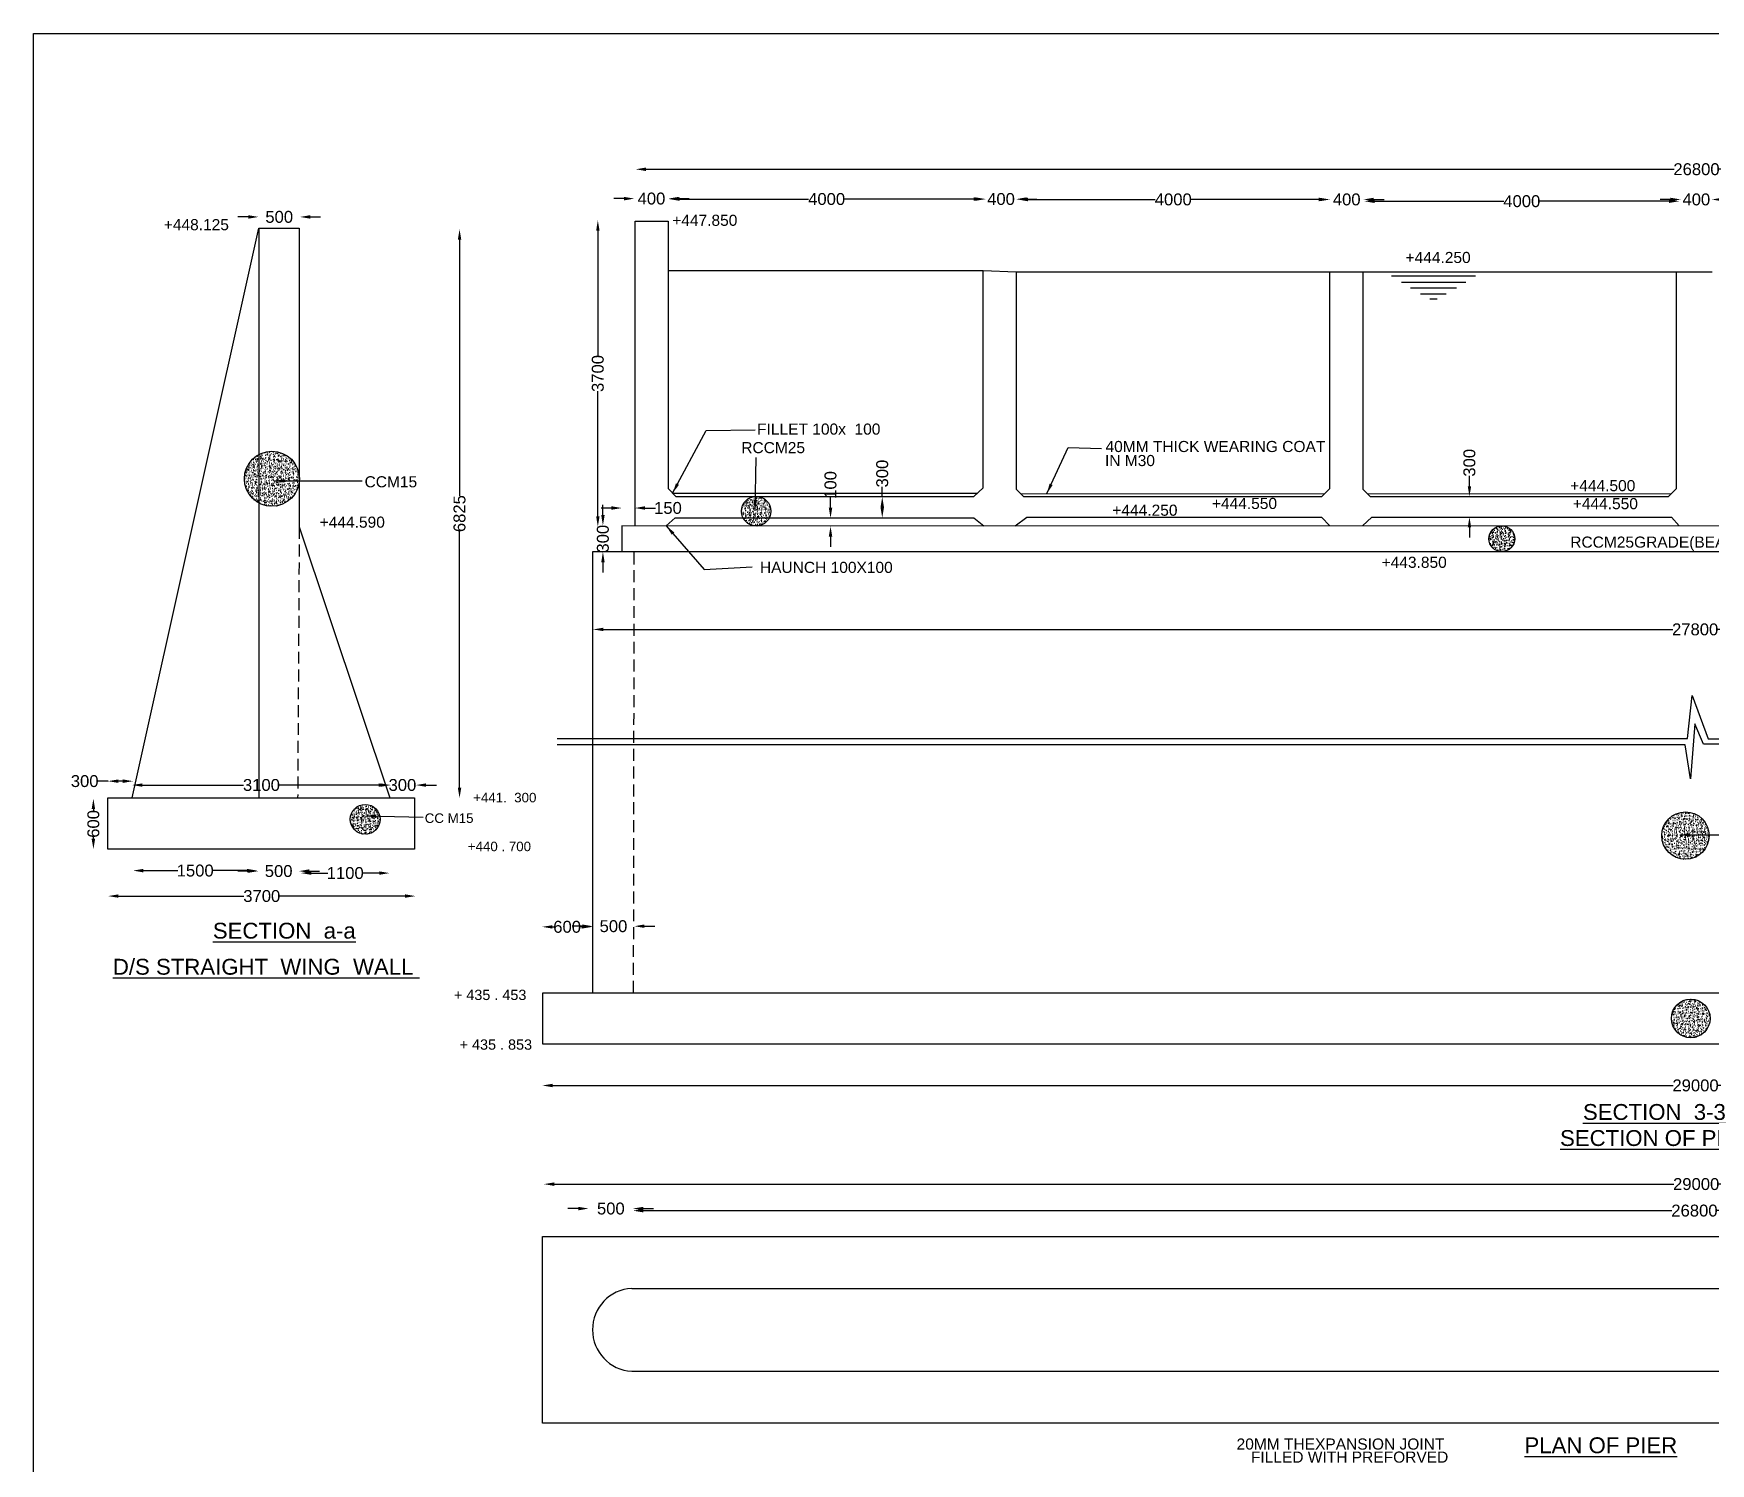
# Model space of a CAD drawing. Header units: millimetres. Extents: x 342 to 57374, y 1463 to 41796.
# Drawn here: x 342 to 21478, y 23766 to 41796 of the extents above; entities that cross this region are included whole.
import ezdxf

# ---------------------------------------------------------------- set-up
doc = ezdxf.new("R2010")
doc.units = ezdxf.units.MM
doc.header["$MEASUREMENT"] = 0
doc.linetypes.add('DASHED', pattern=[0.75, 0.5, -0.25])
for name, color, linetype in [('DIM', 7, 'Continuous'), ('DWG', 7, 'Continuous'), ('TEXT', 7, 'Continuous')]:
    doc.layers.add(name, color=color, linetype=linetype)
doc.styles.get("Standard").update_dxf_attribs({"font": 'arial.ttf'})
doc.dimstyles.new('Civil', dxfattribs={"dimtxt": 150, "dimasz": 130, "dimexe": 0.1, "dimexo": 0.0625, "dimgap": 0.09, "dimtad": 0, "dimdec": 0, "dimzin": 12, "dimdsep": 46, "dimtxsty": 'Standard', "dimcen": 0.1, "dimse1": 1, "dimse2": 1, "dimadec": 0, "dimazin": 2, "dimtfac": 1, "dimtdec": 0, "dimtofl": 0, "dimtmove": 0, "dimatfit": 3, "dimfxl": 1, "dimfrac": 1, "dimtolj": 1, "dimtzin": 0, "dimarcsym": 0})
pattern_1 = [(50, (0, 0), (71.72602, -6.27521), [7.5, -82.5]), (355, (0, 0), (-13.87513, 75.21921), [6, -66]), (100.45144, (5.98, -0.52), (57.85088, 68.944), [6.37402, -70.11421]), (46.1842, (0, 20), (106.72413, -16.55193), [11.25, -123.75]), (96.63564, (8.89, 18.62), (93.4662, 97.41186), [9.56103, -105.17138]), (351.18416, (0, 20), (93.4662, 97.41186), [9, -99]), (21, (10, 15), (59.690705, -40.26189), [7.5, -82.5]), (326, (10, 15), (24.33153, 72.515), [6, -66]), (71.45144, (14.974, 11.645), (84.02224, 32.25312), [6.37402, -70.11421]), (37.5, (0, 0), (1.215986, 33.289385), [0, -65.2, 0, -67, 0, -66.25]), (7.5, (0, 0), (26.306954, 39.44117), [0, -38.2, 0, -63.7, 0, -25.25]), (327.5, (-22.3, 0), (53.382244, -2.255487), [0, -25, 0, -78, 0, -103.5]), (317.5, (-32.3, 0), (58.318617, 10.0105), [0, -32.5, 0, -51.8, 0, -73.5])]

# ---------------------------------------------------------------- blocks, each defined once
blk = doc.blocks.new('*D2')
at = {"layer": 'Defpoints', "color": 0, "ltscale": 300, "transparency": 16777216}
for p in [(1282, 30945), (5155, 30945), (5155, 30920)]:
    blk.add_point(p, dxfattribs=at)
at = {"layer": 'DIM', "color": 0, "lineweight": -2, "ltscale": 300, "transparency": 16777216}
for p, q in [((1412, 30920), (2994, 30920)), ((5025, 30920), (3442, 30920))]:
    blk.add_line(p, q, dxfattribs=at)
at = {"layer": 'DIM', "color": 0, "ltscale": 300, "transparency": 16777216}
for points in [[(1412, 30942), (1412, 30899), (1282, 30920)], [(5025, 30942), (5025, 30899), (5155, 30920)]]:
    blk.add_solid(points, dxfattribs=at)
at = {"layer": 'DIM', "color": 0, "ltscale": 300, "transparency": 16777216, "insert": (3218, 30920), "char_height": 150, "attachment_point": 5}
blk.add_mtext('\\A1;3700', dxfattribs=at)
blk = doc.blocks.new('*D3')
at = {"layer": 'Defpoints', "color": 0, "ltscale": 300, "transparency": 16777216}
for p in [(1596, 31198), (3162, 31241), (3162, 31198)]:
    blk.add_point(p, dxfattribs=at)
at = {"layer": 'DIM', "color": 0, "lineweight": -2, "ltscale": 300, "transparency": 16777216}
for p, q in [((1726, 31241), (2162, 31241)), ((3032, 31241), (2596, 31241))]:
    blk.add_line(p, q, dxfattribs=at)
at = {"layer": 'DIM', "color": 0, "ltscale": 300, "transparency": 16777216}
for points in [[(1726, 31263), (1726, 31219), (1596, 31241)], [(3032, 31263), (3032, 31219), (3162, 31241)]]:
    blk.add_solid(points, dxfattribs=at)
at = {"layer": 'DIM', "color": 0, "ltscale": 300, "transparency": 16777216, "insert": (2379, 31241), "char_height": 150, "attachment_point": 5}
blk.add_mtext('\\A1;1500', dxfattribs=at)
blk = doc.blocks.new('*D4')
at = {"layer": 'Defpoints', "color": 0, "ltscale": 300, "transparency": 16777216}
for p in [(3175, 31241), (3687, 31241), (3687, 31235)]:
    blk.add_point(p, dxfattribs=at)
at = {"layer": 'DIM', "color": 0, "lineweight": -2, "ltscale": 300, "transparency": 16777216}
for p, q in [((3045, 31235), (2915, 31235)), ((3817, 31235), (3947, 31235))]:
    blk.add_line(p, q, dxfattribs=at)
at = {"layer": 'DIM', "color": 0, "ltscale": 300, "transparency": 16777216}
for points in [[(3045, 31257), (3045, 31213), (3175, 31235)], [(3817, 31257), (3817, 31213), (3687, 31235)]]:
    blk.add_solid(points, dxfattribs=at)
at = {"layer": 'DIM', "color": 0, "ltscale": 300, "transparency": 16777216, "insert": (3431, 31235), "char_height": 150, "attachment_point": 5}
blk.add_mtext('\\A1;500', dxfattribs=at)
blk = doc.blocks.new('*D5')
at = {"layer": 'Defpoints', "color": 0, "ltscale": 300, "transparency": 16777216}
for p in [(3712, 31192), (4828, 31210), (4828, 31192)]:
    blk.add_point(p, dxfattribs=at)
at = {"layer": 'DIM', "color": 0, "lineweight": -2, "ltscale": 300, "transparency": 16777216}
for p, q in [((3842, 31210), (4053, 31210)), ((4698, 31210), (4487, 31210))]:
    blk.add_line(p, q, dxfattribs=at)
at = {"layer": 'DIM', "color": 0, "ltscale": 300, "transparency": 16777216}
for points in [[(3842, 31232), (3842, 31188), (3712, 31210)], [(4698, 31232), (4698, 31188), (4828, 31210)]]:
    blk.add_solid(points, dxfattribs=at)
at = {"layer": 'DIM', "color": 0, "ltscale": 300, "transparency": 16777216, "insert": (4270, 31210), "char_height": 150, "attachment_point": 5}
blk.add_mtext('\\A1;1100', dxfattribs=at)
blk = doc.blocks.new('*D6')
at = {"layer": 'Defpoints', "color": 0, "ltscale": 300, "transparency": 16777216}
for p in [(1096, 32147), (1127, 32147), (1127, 31512)]:
    blk.add_point(p, dxfattribs=at)
at = {"layer": 'DIM', "color": 0, "lineweight": -2, "ltscale": 300, "transparency": 16777216}
for p, q in [((1096, 32017), (1096, 31995)), ((1096, 31642), (1096, 31664))]:
    blk.add_line(p, q, dxfattribs=at)
at = {"layer": 'DIM', "color": 0, "ltscale": 300, "transparency": 16777216}
for points in [[(1074, 32017), (1118, 32017), (1096, 32147)], [(1074, 31642), (1118, 31642), (1096, 31512)]]:
    blk.add_solid(points, dxfattribs=at)
at = {"layer": 'DIM', "color": 0, "ltscale": 300, "transparency": 16777216, "insert": (1096, 31830), "char_height": 150, "attachment_point": 5, "rotation": 90}
blk.add_mtext('\\A1;600', dxfattribs=at)
blk = doc.blocks.new('*D7')
at = {"layer": 'Defpoints', "color": 0, "ltscale": 300, "transparency": 16777216}
for p in [(1282, 32369), (1282, 32307), (1596, 32307)]:
    blk.add_point(p, dxfattribs=at)
at = {"layer": 'DIM', "color": 0, "lineweight": -2, "ltscale": 300, "transparency": 16777216}
for p, q in [((1282, 32369), (1152, 32369)), ((1466, 32369), (1412, 32369))]:
    blk.add_line(p, q, dxfattribs=at)
at = {"layer": 'DIM', "color": 0, "ltscale": 300, "transparency": 16777216}
for points in [[(1412, 32391), (1412, 32347), (1282, 32369)], [(1466, 32391), (1466, 32347), (1596, 32369)]]:
    blk.add_solid(points, dxfattribs=at)
at = {"layer": 'DIM', "color": 0, "ltscale": 300, "transparency": 16777216, "insert": (986, 32369), "char_height": 150, "attachment_point": 5}
blk.add_mtext('\\A1;300', dxfattribs=at)
blk = doc.blocks.new('*D8')
at = {"layer": 'Defpoints', "color": 0, "ltscale": 300, "transparency": 16777216}
for p in [(1582, 32313), (4846, 32320), (4846, 32313)]:
    blk.add_point(p, dxfattribs=at)
at = {"layer": 'DIM', "color": 0, "lineweight": -2, "ltscale": 300, "transparency": 16777216}
for p, q in [((1712, 32320), (2990, 32320)), ((4716, 32320), (3438, 32320))]:
    blk.add_line(p, q, dxfattribs=at)
at = {"layer": 'DIM', "color": 0, "ltscale": 300, "transparency": 16777216}
for points in [[(1712, 32341), (1712, 32298), (1582, 32320)], [(4716, 32341), (4716, 32298), (4846, 32320)]]:
    blk.add_solid(points, dxfattribs=at)
at = {"layer": 'DIM', "color": 0, "ltscale": 300, "transparency": 16777216, "insert": (3214, 32320), "char_height": 150, "attachment_point": 5}
blk.add_mtext('\\A1;3100', dxfattribs=at)
blk = doc.blocks.new('*D9')
at = {"layer": 'Defpoints', "color": 0, "ltscale": 300, "transparency": 16777216}
for p in [(4821, 32338), (5160, 32338), (5160, 32320)]:
    blk.add_point(p, dxfattribs=at)
at = {"layer": 'DIM', "color": 0, "lineweight": -2, "ltscale": 300, "transparency": 16777216}
for p, q in [((4691, 32320), (4561, 32320)), ((5290, 32320), (5420, 32320))]:
    blk.add_line(p, q, dxfattribs=at)
at = {"layer": 'DIM', "color": 0, "ltscale": 300, "transparency": 16777216}
for points in [[(4691, 32341), (4691, 32298), (4821, 32320)], [(5290, 32341), (5290, 32298), (5160, 32320)]]:
    blk.add_solid(points, dxfattribs=at)
at = {"layer": 'DIM', "color": 0, "ltscale": 300, "transparency": 16777216, "insert": (4991, 32320), "char_height": 150, "attachment_point": 5}
blk.add_mtext('\\A1;300', dxfattribs=at)
blk = doc.blocks.new('*D10')
at = {"layer": 'Defpoints', "color": 0, "ltscale": 300, "transparency": 16777216}
for p in [(5711, 39328), (5796, 39328), (5796, 32156)]:
    blk.add_point(p, dxfattribs=at)
at = {"layer": 'DIM', "color": 0, "lineweight": -2, "ltscale": 300, "transparency": 16777216}
for p, q in [((5711, 39198), (5711, 35967)), ((5711, 32286), (5711, 35517))]:
    blk.add_line(p, q, dxfattribs=at)
at = {"layer": 'DIM', "color": 0, "ltscale": 300, "transparency": 16777216}
for points in [[(5690, 39198), (5733, 39198), (5711, 39328)], [(5690, 32286), (5733, 32286), (5711, 32156)]]:
    blk.add_solid(points, dxfattribs=at)
at = {"layer": 'DIM', "color": 0, "ltscale": 300, "transparency": 16777216, "insert": (5711, 35742), "char_height": 150, "attachment_point": 5, "rotation": 90}
blk.add_mtext('\\A1;6825', dxfattribs=at)
blk = doc.blocks.new('*D11')
at = {"layer": 'Defpoints', "color": 0, "ltscale": 300, "transparency": 16777216}
for p in [(3177, 39453), (3700, 39483), (3700, 39453)]:
    blk.add_point(p, dxfattribs=at)
at = {"layer": 'DIM', "color": 0, "lineweight": -2, "ltscale": 300, "transparency": 16777216}
for p, q in [((3047, 39483), (2917, 39483)), ((3830, 39483), (3960, 39483))]:
    blk.add_line(p, q, dxfattribs=at)
at = {"layer": 'DIM', "color": 0, "ltscale": 300, "transparency": 16777216}
for points in [[(3047, 39505), (3047, 39461), (3177, 39483)], [(3830, 39505), (3830, 39461), (3700, 39483)]]:
    blk.add_solid(points, dxfattribs=at)
at = {"layer": 'DIM', "color": 0, "ltscale": 300, "transparency": 16777216, "insert": (3438, 39483), "char_height": 150, "attachment_point": 5}
blk.add_mtext('\\A1;500', dxfattribs=at)
blk = doc.blocks.new('*D12')
at = {"layer": 'Defpoints', "color": 0, "ltscale": 300, "transparency": 16777216}
for p in [(6752, 30492), (7381, 30532), (7381, 30492)]:
    blk.add_point(p, dxfattribs=at)
at = {"layer": 'DIM', "color": 0, "lineweight": -2, "ltscale": 300, "transparency": 16777216}
for p, q in [((6882, 30532), (6901, 30532)), ((7251, 30532), (7233, 30532))]:
    blk.add_line(p, q, dxfattribs=at)
at = {"layer": 'DIM', "color": 0, "ltscale": 300, "transparency": 16777216}
for points in [[(6882, 30553), (6882, 30510), (6752, 30532)], [(7251, 30553), (7251, 30510), (7381, 30532)]]:
    blk.add_solid(points, dxfattribs=at)
at = {"layer": 'DIM', "color": 0, "ltscale": 300, "transparency": 16777216, "insert": (7067, 30532), "char_height": 150, "attachment_point": 5}
blk.add_mtext('\\A1;600', dxfattribs=at)
blk = doc.blocks.new('*D13')
at = {"layer": 'Defpoints', "color": 0, "ltscale": 300, "transparency": 16777216}
for p in [(7390, 30523), (7912, 30540), (7912, 30523)]:
    blk.add_point(p, dxfattribs=at)
at = {"layer": 'DIM', "color": 0, "lineweight": -2, "ltscale": 300, "transparency": 16777216}
for p, q in [((7260, 30540), (7130, 30540)), ((8042, 30540), (8172, 30540))]:
    blk.add_line(p, q, dxfattribs=at)
at = {"layer": 'DIM', "color": 0, "ltscale": 300, "transparency": 16777216}
for points in [[(7260, 30562), (7260, 30519), (7390, 30540)], [(8042, 30562), (8042, 30519), (7912, 30540)]]:
    blk.add_solid(points, dxfattribs=at)
at = {"layer": 'DIM', "color": 0, "ltscale": 300, "transparency": 16777216, "insert": (7651, 30540), "char_height": 150, "attachment_point": 5}
blk.add_mtext('\\A1;500', dxfattribs=at)
blk = doc.blocks.new('*D14')
at = {"layer": 'Defpoints', "color": 0, "ltscale": 300, "transparency": 16777216}
for p in [(6756, 28546), (35824, 28546), (35824, 28532)]:
    blk.add_point(p, dxfattribs=at)
at = {"layer": 'DIM', "color": 0, "lineweight": -2, "ltscale": 300, "transparency": 16777216}
for p, q in [((6886, 28532), (21007, 28532)), ((35694, 28532), (21573, 28532))]:
    blk.add_line(p, q, dxfattribs=at)
at = {"layer": 'DIM', "color": 0, "ltscale": 300, "transparency": 16777216}
for points in [[(6886, 28554), (6886, 28510), (6756, 28532)], [(35694, 28554), (35694, 28510), (35824, 28532)]]:
    blk.add_solid(points, dxfattribs=at)
at = {"layer": 'DIM', "color": 0, "ltscale": 300, "transparency": 16777216, "insert": (21290, 28532), "char_height": 150, "attachment_point": 5}
blk.add_mtext('\\A1;29000', dxfattribs=at)
blk = doc.blocks.new('*D15')
at = {"layer": 'Defpoints', "color": 0, "ltscale": 300, "transparency": 16777216}
for p in [(7394, 34290), (35177, 34290), (35177, 34282)]:
    blk.add_point(p, dxfattribs=at)
at = {"layer": 'DIM', "color": 0, "lineweight": -2, "ltscale": 300, "transparency": 16777216}
for p, q in [((7524, 34282), (21002, 34282)), ((35047, 34282), (21569, 34282))]:
    blk.add_line(p, q, dxfattribs=at)
at = {"layer": 'DIM', "color": 0, "ltscale": 300, "transparency": 16777216}
for points in [[(7524, 34304), (7524, 34261), (7394, 34282)], [(35047, 34304), (35047, 34261), (35177, 34282)]]:
    blk.add_solid(points, dxfattribs=at)
at = {"layer": 'DIM', "color": 0, "ltscale": 300, "transparency": 16777216, "insert": (21285, 34282), "char_height": 150, "attachment_point": 5}
blk.add_mtext('\\A1;27800', dxfattribs=at)
blk = doc.blocks.new('*D16')
at = {"layer": 'Defpoints', "color": 0, "ltscale": 300, "transparency": 16777216}
for p in [(7434, 35593), (7518, 35593), (7434, 35260)]:
    blk.add_point(p, dxfattribs=at)
at = {"layer": 'DIM', "color": 0, "lineweight": -2, "ltscale": 300, "transparency": 16777216}
for p, q in [((7518, 35723), (7518, 35853)), ((7518, 35130), (7518, 35000))]:
    blk.add_line(p, q, dxfattribs=at)
at = {"layer": 'DIM', "color": 0, "ltscale": 300, "transparency": 16777216}
for points in [[(7497, 35723), (7540, 35723), (7518, 35593)], [(7497, 35130), (7540, 35130), (7518, 35260)]]:
    blk.add_solid(points, dxfattribs=at)
at = {"layer": 'DIM', "color": 0, "ltscale": 300, "transparency": 16777216, "insert": (7518, 35426), "char_height": 150, "attachment_point": 5, "rotation": 90}
blk.add_mtext('\\A1;300', dxfattribs=at)
blk = doc.blocks.new('*D17')
at = {"layer": 'Defpoints', "color": 0, "ltscale": 300, "transparency": 16777216}
for p in [(7756, 35799), (7920, 35813), (7920, 35799)]:
    blk.add_point(p, dxfattribs=at)
at = {"layer": 'DIM', "color": 0, "lineweight": -2, "ltscale": 300, "transparency": 16777216}
for p, q in [((7626, 35813), (7496, 35813)), ((8050, 35813), (8180, 35813))]:
    blk.add_line(p, q, dxfattribs=at)
at = {"layer": 'DIM', "color": 0, "ltscale": 300, "transparency": 16777216}
for points in [[(7626, 35835), (7626, 35791), (7756, 35813)], [(8050, 35835), (8050, 35791), (7920, 35813)]]:
    blk.add_solid(points, dxfattribs=at)
at = {"layer": 'DIM', "color": 0, "ltscale": 300, "transparency": 16777216, "insert": (8338, 35813), "char_height": 150, "attachment_point": 5}
blk.add_mtext('\\A1;150', dxfattribs=at)
blk = doc.blocks.new('*D18')
at = {"layer": 'Defpoints', "color": 0, "ltscale": 300, "transparency": 16777216}
for p in [(7412, 39440), (7454, 39440), (7412, 35578)]:
    blk.add_point(p, dxfattribs=at)
at = {"layer": 'DIM', "color": 0, "lineweight": -2, "ltscale": 300, "transparency": 16777216}
for p, q in [((7454, 39310), (7454, 37733)), ((7454, 35708), (7454, 37285))]:
    blk.add_line(p, q, dxfattribs=at)
at = {"layer": 'DIM', "color": 0, "ltscale": 300, "transparency": 16777216}
for points in [[(7433, 39310), (7476, 39310), (7454, 39440)], [(7433, 35708), (7476, 35708), (7454, 35578)]]:
    blk.add_solid(points, dxfattribs=at)
at = {"layer": 'DIM', "color": 0, "ltscale": 300, "transparency": 16777216, "insert": (7454, 37509), "char_height": 150, "attachment_point": 5, "rotation": 90}
blk.add_mtext('\\A1;3700', dxfattribs=at)
blk = doc.blocks.new('*D19')
at = {"layer": 'Defpoints', "color": 0, "ltscale": 300, "transparency": 16777216}
for p in [(11001, 35952), (11039, 35952), (11001, 35691)]:
    blk.add_point(p, dxfattribs=at)
at = {"layer": 'DIM', "color": 0, "lineweight": -2, "ltscale": 300, "transparency": 16777216}
for p, q in [((11039, 35952), (11039, 36082)), ((11039, 35821), (11039, 35822))]:
    blk.add_line(p, q, dxfattribs=at)
at = {"layer": 'DIM', "color": 0, "ltscale": 300, "transparency": 16777216}
for points in [[(11017, 35822), (11061, 35822), (11039, 35952)], [(11017, 35821), (11061, 35821), (11039, 35691)]]:
    blk.add_solid(points, dxfattribs=at)
at = {"layer": 'DIM', "color": 0, "ltscale": 300, "transparency": 16777216, "insert": (11039, 36247), "char_height": 150, "attachment_point": 5, "rotation": 90}
blk.add_mtext('\\A1;300', dxfattribs=at)
blk = doc.blocks.new('*D20')
at = {"layer": 'Defpoints', "color": 0, "ltscale": 300, "transparency": 16777216}
for p in [(10387, 35686), (10398, 35686), (10398, 35582)]:
    blk.add_point(p, dxfattribs=at)
at = {"layer": 'DIM', "color": 0, "lineweight": -2, "ltscale": 300, "transparency": 16777216}
for p, q in [((10387, 35816), (10387, 35946)), ((10387, 35452), (10387, 35322))]:
    blk.add_line(p, q, dxfattribs=at)
at = {"layer": 'DIM', "color": 0, "ltscale": 300, "transparency": 16777216}
for points in [[(10365, 35816), (10409, 35816), (10387, 35686)], [(10365, 35452), (10409, 35452), (10387, 35582)]]:
    blk.add_solid(points, dxfattribs=at)
at = {"layer": 'DIM', "color": 0, "ltscale": 300, "transparency": 16777216, "insert": (10387, 36104), "char_height": 150, "attachment_point": 5, "rotation": 90}
blk.add_mtext('\\A1;100', dxfattribs=at)
blk = doc.blocks.new('*D21')
at = {"layer": 'Defpoints', "color": 0, "ltscale": 300, "transparency": 16777216}
for p in [(7915, 39682), (8344, 39714), (8344, 39682)]:
    blk.add_point(p, dxfattribs=at)
at = {"layer": 'DIM', "color": 0, "lineweight": -2, "ltscale": 300, "transparency": 16777216}
for p, q in [((7785, 39714), (7655, 39714)), ((8474, 39714), (8604, 39714))]:
    blk.add_line(p, q, dxfattribs=at)
at = {"layer": 'DIM', "color": 0, "ltscale": 300, "transparency": 16777216}
for points in [[(7785, 39736), (7785, 39692), (7915, 39714)], [(8474, 39736), (8474, 39692), (8344, 39714)]]:
    blk.add_solid(points, dxfattribs=at)
at = {"layer": 'DIM', "color": 0, "ltscale": 300, "transparency": 16777216, "insert": (8130, 39714), "char_height": 150, "attachment_point": 5}
blk.add_mtext('\\A1;400', dxfattribs=at)
blk = doc.blocks.new('*D22')
at = {"layer": 'Defpoints', "color": 0, "ltscale": 300, "transparency": 16777216}
for p in [(8354, 39714), (12322, 39714), (12322, 39708)]:
    blk.add_point(p, dxfattribs=at)
at = {"layer": 'DIM', "color": 0, "lineweight": -2, "ltscale": 300, "transparency": 16777216}
for p, q in [((8484, 39708), (10111, 39708)), ((12192, 39708), (10565, 39708))]:
    blk.add_line(p, q, dxfattribs=at)
at = {"layer": 'DIM', "color": 0, "ltscale": 300, "transparency": 16777216}
for points in [[(8484, 39730), (8484, 39686), (8354, 39708)], [(12192, 39730), (12192, 39686), (12322, 39708)]]:
    blk.add_solid(points, dxfattribs=at)
at = {"layer": 'DIM', "color": 0, "ltscale": 300, "transparency": 16777216, "insert": (10338, 39708), "char_height": 150, "attachment_point": 5}
blk.add_mtext('\\A1;4000', dxfattribs=at)
blk = doc.blocks.new('*D23')
at = {"layer": 'Defpoints', "color": 0, "ltscale": 300, "transparency": 16777216}
for p in [(12344, 39692), (12729, 39708), (12729, 39692)]:
    blk.add_point(p, dxfattribs=at)
at = {"layer": 'DIM', "color": 0, "lineweight": -2, "ltscale": 300, "transparency": 16777216}
for p, q in [((12214, 39708), (12084, 39708)), ((12859, 39708), (12989, 39708))]:
    blk.add_line(p, q, dxfattribs=at)
at = {"layer": 'DIM', "color": 0, "ltscale": 300, "transparency": 16777216}
for points in [[(12214, 39730), (12214, 39686), (12344, 39708)], [(12859, 39730), (12859, 39686), (12729, 39708)]]:
    blk.add_solid(points, dxfattribs=at)
at = {"layer": 'DIM', "color": 0, "ltscale": 300, "transparency": 16777216, "insert": (12536, 39708), "char_height": 150, "attachment_point": 5}
blk.add_mtext('\\A1;400', dxfattribs=at)
blk = doc.blocks.new('*D24')
at = {"layer": 'Defpoints', "color": 0, "ltscale": 300, "transparency": 16777216}
for p in [(12744, 39703), (16670, 39703), (16670, 39703)]:
    blk.add_point(p, dxfattribs=at)
at = {"layer": 'DIM', "color": 0, "lineweight": -2, "ltscale": 300, "transparency": 16777216}
for p, q in [((12874, 39703), (14480, 39703)), ((16540, 39703), (14934, 39703))]:
    blk.add_line(p, q, dxfattribs=at)
at = {"layer": 'DIM', "color": 0, "ltscale": 300, "transparency": 16777216}
for points in [[(12874, 39725), (12874, 39681), (12744, 39703)], [(16540, 39725), (16540, 39681), (16670, 39703)]]:
    blk.add_solid(points, dxfattribs=at)
at = {"layer": 'DIM', "color": 0, "ltscale": 300, "transparency": 16777216, "insert": (14707, 39703), "char_height": 150, "attachment_point": 5}
blk.add_mtext('\\A1;4000', dxfattribs=at)
blk = doc.blocks.new('*D25')
at = {"layer": 'Defpoints', "color": 0, "ltscale": 300, "transparency": 16777216}
for p in [(16682, 39698), (17105, 39703), (17105, 39698)]:
    blk.add_point(p, dxfattribs=at)
at = {"layer": 'DIM', "color": 0, "lineweight": -2, "ltscale": 300, "transparency": 16777216}
for p, q in [((16552, 39703), (16422, 39703)), ((17235, 39703), (17365, 39703))]:
    blk.add_line(p, q, dxfattribs=at)
at = {"layer": 'DIM', "color": 0, "ltscale": 300, "transparency": 16777216}
for points in [[(16552, 39725), (16552, 39681), (16682, 39703)], [(17235, 39725), (17235, 39681), (17105, 39703)]]:
    blk.add_solid(points, dxfattribs=at)
at = {"layer": 'DIM', "color": 0, "ltscale": 300, "transparency": 16777216, "insert": (16893, 39703), "char_height": 150, "attachment_point": 5}
blk.add_mtext('\\A1;400', dxfattribs=at)
blk = doc.blocks.new('*D26')
at = {"layer": 'Defpoints', "color": 0, "ltscale": 300, "transparency": 16777216}
for p in [(17115, 39714), (21085, 39714), (21085, 39681)]:
    blk.add_point(p, dxfattribs=at)
at = {"layer": 'DIM', "color": 0, "lineweight": -2, "ltscale": 300, "transparency": 16777216}
for p, q in [((17245, 39681), (18873, 39681)), ((20955, 39681), (19327, 39681))]:
    blk.add_line(p, q, dxfattribs=at)
at = {"layer": 'DIM', "color": 0, "ltscale": 300, "transparency": 16777216}
for points in [[(17245, 39703), (17245, 39659), (17115, 39681)], [(20955, 39703), (20955, 39659), (21085, 39681)]]:
    blk.add_solid(points, dxfattribs=at)
at = {"layer": 'DIM', "color": 0, "ltscale": 300, "transparency": 16777216, "insert": (19100, 39681), "char_height": 150, "attachment_point": 5}
blk.add_mtext('\\A1;4000', dxfattribs=at)
blk = doc.blocks.new('*D27')
at = {"layer": 'Defpoints', "color": 0, "ltscale": 300, "transparency": 16777216}
for p in [(21104, 39681), (21495, 39703), (21495, 39681)]:
    blk.add_point(p, dxfattribs=at)
at = {"layer": 'DIM', "color": 0, "lineweight": -2, "ltscale": 300, "transparency": 16777216}
for p, q in [((20974, 39703), (20844, 39703)), ((21625, 39703), (21755, 39703))]:
    blk.add_line(p, q, dxfattribs=at)
at = {"layer": 'DIM', "color": 0, "ltscale": 300, "transparency": 16777216}
for points in [[(20974, 39725), (20974, 39681), (21104, 39703)], [(21625, 39725), (21625, 39681), (21495, 39703)]]:
    blk.add_solid(points, dxfattribs=at)
at = {"layer": 'DIM', "color": 0, "ltscale": 300, "transparency": 16777216, "insert": (21300, 39703), "char_height": 150, "attachment_point": 5}
blk.add_mtext('\\A1;400', dxfattribs=at)
blk = doc.blocks.new('*D34')
at = {"layer": 'Defpoints', "color": 0, "ltscale": 300, "transparency": 16777216}
for p in [(7930, 40105), (7930, 40084), (34675, 40105)]:
    blk.add_point(p, dxfattribs=at)
at = {"layer": 'DIM', "color": 0, "lineweight": -2, "ltscale": 300, "transparency": 16777216}
for p, q in [((8060, 40084), (21019, 40084)), ((34545, 40084), (21586, 40084))]:
    blk.add_line(p, q, dxfattribs=at)
at = {"layer": 'DIM', "color": 0, "ltscale": 300, "transparency": 16777216}
for points in [[(8060, 40105), (8060, 40062), (7930, 40084)], [(34545, 40105), (34545, 40062), (34675, 40084)]]:
    blk.add_solid(points, dxfattribs=at)
at = {"layer": 'DIM', "color": 0, "ltscale": 300, "transparency": 16777216, "insert": (21302, 40084), "char_height": 150, "attachment_point": 5}
blk.add_mtext('\\A1;26800', dxfattribs=at)
blk = doc.blocks.new('*D35')
at = {"layer": 'Defpoints', "color": 0, "ltscale": 300, "transparency": 16777216}
for p in [(18410, 35958), (18440, 35958), (18410, 35700)]:
    blk.add_point(p, dxfattribs=at)
at = {"layer": 'DIM', "color": 0, "lineweight": -2, "ltscale": 300, "transparency": 16777216}
for p, q in [((18440, 36088), (18440, 36218)), ((18440, 35570), (18440, 35440))]:
    blk.add_line(p, q, dxfattribs=at)
at = {"layer": 'DIM', "color": 0, "ltscale": 300, "transparency": 16777216}
for points in [[(18419, 36088), (18462, 36088), (18440, 35958)], [(18419, 35570), (18462, 35570), (18440, 35700)]]:
    blk.add_solid(points, dxfattribs=at)
at = {"layer": 'DIM', "color": 0, "ltscale": 300, "transparency": 16777216, "insert": (18440, 36383), "char_height": 150, "attachment_point": 5, "rotation": 90}
blk.add_mtext('\\A1;300', dxfattribs=at)
blk = doc.blocks.new('*D49')
at = {"layer": 'Defpoints', "color": 0, "ltscale": 300, "transparency": 16777216}
for p in [(7338, 26972), (7897, 26980), (7897, 26972)]:
    blk.add_point(p, dxfattribs=at)
at = {"layer": 'DIM', "color": 0, "lineweight": -2, "ltscale": 300, "transparency": 16777216}
for p, q in [((7208, 26980), (7078, 26980)), ((8027, 26980), (8157, 26980))]:
    blk.add_line(p, q, dxfattribs=at)
at = {"layer": 'DIM', "color": 0, "ltscale": 300, "transparency": 16777216}
for points in [[(7208, 27002), (7208, 26958), (7338, 26980)], [(8027, 27002), (8027, 26958), (7897, 26980)]]:
    blk.add_solid(points, dxfattribs=at)
at = {"layer": 'DIM', "color": 0, "ltscale": 300, "transparency": 16777216, "insert": (7618, 26980), "char_height": 150, "attachment_point": 5}
blk.add_mtext('\\A1;500', dxfattribs=at)
blk = doc.blocks.new('*D50')
at = {"layer": 'Defpoints', "color": 0, "ltscale": 300, "transparency": 16777216}
for p in [(7897, 26956), (34654, 26956), (34654, 26954)]:
    blk.add_point(p, dxfattribs=at)
at = {"layer": 'DIM', "color": 0, "lineweight": -2, "ltscale": 300, "transparency": 16777216}
for p, q in [((8027, 26954), (20992, 26954)), ((34524, 26954), (21559, 26954))]:
    blk.add_line(p, q, dxfattribs=at)
at = {"layer": 'DIM', "color": 0, "ltscale": 300, "transparency": 16777216}
for points in [[(8027, 26975), (8027, 26932), (7897, 26954)], [(34524, 26975), (34524, 26932), (34654, 26954)]]:
    blk.add_solid(points, dxfattribs=at)
at = {"layer": 'DIM', "color": 0, "ltscale": 300, "transparency": 16777216, "insert": (21276, 26954), "char_height": 150, "attachment_point": 5}
blk.add_mtext('\\A1;26800', dxfattribs=at)
blk = doc.blocks.new('*D52')
at = {"layer": 'Defpoints', "color": 0, "ltscale": 300, "transparency": 16777216}
for p in [(6774, 27295), (6774, 27288), (35822, 27295)]:
    blk.add_point(p, dxfattribs=at)
at = {"layer": 'DIM', "color": 0, "lineweight": -2, "ltscale": 300, "transparency": 16777216}
for p, q in [((6904, 27288), (21015, 27288)), ((35692, 27288), (21581, 27288))]:
    blk.add_line(p, q, dxfattribs=at)
at = {"layer": 'DIM', "color": 0, "ltscale": 300, "transparency": 16777216}
for points in [[(6904, 27310), (6904, 27266), (6774, 27288)], [(35692, 27310), (35692, 27266), (35822, 27288)]]:
    blk.add_solid(points, dxfattribs=at)
at = {"layer": 'DIM', "color": 0, "ltscale": 300, "transparency": 16777216, "insert": (21298, 27288), "char_height": 150, "attachment_point": 5}
blk.add_mtext('\\A1;29000', dxfattribs=at)

msp = doc.modelspace()

# ---------------------------------------------------------------- hatches: boundary and pattern name
at = {"layer": 'DWG'}
h = msp.add_hatch(dxfattribs=at)
h.set_pattern_fill('AR-CONC', color=256, scale=10)
h.set_pattern_definition(pattern_1)
h.paths.add_polyline_path([(3179.9, 36487.1, 0.2747515), (2998.6, 36182.1, 0.2747515), (3179.9, 35877.1)])
h.paths.add_polyline_path([(3179.9, 36487.1), (3179.9, 35877.1, 0.5331579), (3690.9, 36144.1), (3690.9, 36220.2, 0.5331579)])
h = msp.add_hatch(dxfattribs=at)
h.set_pattern_fill('AR-CONC', color=256, scale=10)
h.set_pattern_definition(pattern_1)
h.paths.add_polyline_path([(9463.3, 35959.2), (9435.1, 35959.2, 0.3921462), (9263.4, 35773.9, 0.1180838), (9283.6, 35689.8), (9614.9, 35689.8, 0.1180838), (9635, 35773.9, 0.3921462)])
h.paths.add_polyline_path([(9614.9, 35689.8), (9283.6, 35689.8, 0.2618767), (9435.1, 35588.7), (9463.3, 35588.7, 0.2619333)])
h = msp.add_hatch(dxfattribs=at)
h.set_pattern_fill('AR-CONC', color=256, scale=10)
h.set_pattern_definition(pattern_1)
h.paths.add_polyline_path([(18859.3, 35587.7), (18837.3, 35587.7, 0.3944318), (18686.1, 35425.8, 0.3944318), (18837.3, 35264), (18859.3, 35264, 0.3944318), (19010.5, 35425.8, 0.3943707)])
h = msp.add_hatch(dxfattribs=at)
h.set_pattern_fill('AR-CONC', color=256, scale=10)
h.set_pattern_definition(pattern_1)
h.paths.add_polyline_path([(4334.2, 31888.2, 1), (4710.4, 31888.2, 1)])
h = msp.add_hatch(dxfattribs=at)
h.set_pattern_fill('AR-CONC', color=256, scale=10)
h.set_pattern_definition(pattern_1)
h.paths.add_polyline_path([(21461.5, 31682.7, 1), (20864.7, 31682.7, 1)])
h = msp.add_hatch(dxfattribs=at)
h.set_pattern_fill('AR-CONC', color=256, scale=10)
h.set_pattern_definition(pattern_1)
h.paths.add_polyline_path([(20985.7, 29377.7, 1), (21474.2, 29377.7, 1)])

# ---------------------------------------------------------------- linework, layer by layer
at = {"ltscale": 300}
msp.add_lwpolyline([(57374.2, 1462.8), (341.5, 1462.8), (341.5, 41795.5), (57374.2, 41795.5)], close=True, dxfattribs=at)
at = {"layer": 'DWG'}
for points in [[(1584.4, 32157.8), (3179.9, 39342.9), (3690.9, 39342.9), (3690.9, 35576.5), (4833.2, 32157.8)], [(3179.9, 39342.9), (3179.9, 32157.8)], [(7926.2, 35588.8), (7926.2, 39430.2), (8341.1, 39430.2), (8341.1, 36058), (8435.3, 35959.2), (12195.1, 35959.2), (12312.9, 36067.6), (12312.9, 38803.7), (8341.1, 38803)], [(12727.2, 38787.9), (12312.9, 38803.7)], [(12821.2, 35956.6), (16579.4, 35956.6), (16680.4, 36057.6), (16680.4, 38787.9), (12727.2, 38787.9), (12727.2, 36052.1), (12821.2, 35956.6)], [(17096.4, 38787.9), (16680.4, 38787.9)], [(17190.4, 35956.6), (20948.6, 35956.6), (21049.6, 36057.6), (21049.6, 38787.9), (17096.4, 38787.9), (17096.4, 36052.1), (17190.4, 35956.6)], [(17456.2, 38739.6), (18515, 38739.6)], [(21501.2, 38787.9), (21049.6, 38787.9)], [(17583.5, 38659), (18393.9, 38659)], [(17698.4, 38587.6), (18279, 38587.6)], [(17822.6, 38513.2), (18145.5, 38513.2)], [(17940.6, 38451.2), (18033.7, 38451.2)], [(8396.5, 35999.9), (12239.3, 35999.9)], [(12784.1, 35994.2), (16614.7, 35991.9)], [(17153.4, 35994.2), (20983.9, 35991.9)], [(7758.6, 35588.8), (7758.6, 35264), (31506.7, 35264), (34813.6, 35264), (34813.6, 35586), (7758.6, 35588.8)], [(8316.6, 35588.8), (8430.9, 35689.8), (12191.8, 35689.8), (12318.2, 35588.4)], [(12716, 35588.3), (12862.5, 35696.9), (16575.4, 35696.9), (16680, 35587.9)], [(17094.1, 35587.8), (17211.3, 35697.1), (20986.9, 35697.1), (21083.2, 35587.4)], [(7389.8, 29702.3), (7389.8, 35263), (7758.6, 35263)], [(6940.6, 32908.7), (21186.9, 32908.7), (21247.6, 33447.6), (21447.5, 32901.9), (37539.9, 32901.9)], [(37568.4, 32833.5), (21389.8, 32833.5), (21282.7, 33090.3), (21225.6, 32398.4), (21157.8, 32826.4), (6942.3, 32826.4)], [(7881.2, 25974.3), (34677.2, 25974.3)], [(7881.2, 24929.2), (34677.2, 24929.2)]]:
    msp.add_lwpolyline(points, dxfattribs=at)
at = {"layer": 'DWG', "linetype": 'DASHED', "ltscale": 300}
for points in [[(3690.9, 35576.5), (3670.6, 32157.8)], [(7904.7, 29702.3), (7913.3, 35264)]]:
    msp.add_lwpolyline(points, dxfattribs=at)
at = {"layer": 'DWG'}
for points in [[(1279.8, 32157.8), (5142.1, 32157.8), (5142.1, 31511.3), (1279.8, 31511.3)], [(6759.4, 29702.3), (35819.3, 29702.3), (35819.3, 29054.6), (6759.4, 29054.6)], [(6757, 26626.7), (35824.2, 26626.7), (35824.2, 24275.3), (6757, 24275.3)]]:
    msp.add_lwpolyline(points, close=True, dxfattribs=at)
for centre, radius in [((3345.8, 36182.1), 347.2), ((9449.2, 35773.9), 185.8), ((18848.3, 35425.8), 162.2), ((4522.3, 31888.2), 188.1), ((21163.1, 31682.7), 298.4), ((21230, 29377.7), 244.3)]:
    msp.add_circle(centre, radius, dxfattribs=at)
msp.add_arc((7910.5, 25451.8), 523.4, 93.21389, 266.78611, dxfattribs=at)

# ---------------------------------------------------------------- texts
at = {"layer": 'TEXT'}
for s, height, p in [('+448.125', 140, (1983, 39315.7)), ('+447.850', 140, (8391.6, 39370.7)), ('+444.250', 140, (17634.6, 38902)), ('FILLET 100x  100', 140, (9461.5, 36738)), ('RCCM25', 140, (9261.8, 36504.5)), ('40MM THICK WEARING COAT', 140, (13853.2, 36518.7)), ('IN M30', 140, (13846.1, 36341.7)), ('CCM15', 140, (4514.1, 36073.8)), ('+444.500', 140, (19710, 36025.3)), ('+444.550', 140, (15194.1, 35800.8)), ('+444.550', 140, (19742.7, 35798.1)), ('+444.250', 140, (13939.2, 35715.6)), ('+444.590', 140, (3948.6, 35564.7)), ('RCCM25GRADE(BEARING BLOCK)', 140, (19710.9, 35313.1)), ('HAUNCH 100X100', 140, (9497.3, 34994.5)), ('+443.850', 140, (17333.2, 35058.6)), ('+441.  300', 120, (5882.9, 32102)), ('CC M15', 120, (5272.4, 31842.4)), ('+440 . 700', 120, (5815.2, 31485.8)), ('%%USECTION  a-a', 200, (2601.4, 30383.8)), ('%%UD/S STRAIGHT  WING  WALL ', 200, (1342, 29929)), ('+ 435 . 453', 130, (5639.8, 29609.5)), ('+ 435 . 853', 130, (5711.7, 28983)), ('%%USECTION  3-3', 200, (19871.1, 28098.1)), ('%%USECTION OF PIER', 200, (19582.2, 27769.4)), ('%%UPLAN OF PIER', 200, (19134, 23895.8)), ('20MM THEXPANSION JOINT', 140, (15505.3, 23941.2)), ('FILLED WITH PREFORVED', 140, (15685.7, 23776.5))]:
    msp.add_text(s, height=height, dxfattribs=at).set_placement(p)

# ---------------------------------------------------------------- dimensions: what is measured, and where the dimension line sits
at = {"layer": 'DIM', "ltscale": 300}
for p1, p2, distance, text, picture, middle in [((34675, 40105), (7929.5, 40105), 21.5, '26800', '*D34', (21302.2, 40083.5)), ((7915, 39681.5), (8344, 39681.5), 32.5, '400', '*D21', (8129.5, 39714)), ((8354.5, 39714), (12322, 39714), -6, '4000', '*D22', (10338.2, 39708)), ((12343.5, 39692), (12729, 39692), 16, '400', '*D23', (12536.2, 39708)), ((12743.5, 39703), (16670.5, 39703), 0, '4000', '*D24', (14707, 39703)), ((16681.5, 39697.5), (17105, 39697.5), 5.5, '400', '*D25', (16893.2, 39703)), ((17115, 39714), (21085, 39714), -33, '4000', '*D26', (19100, 39681)), ((21104, 39681), (21495, 39681), 22, '400', '*D27', (21299.5, 39703)), ((3177, 39453), (3700, 39453), 30, '500', '*D11', (3438.5, 39483)), ((5796, 32156), (5796, 39328), 84.5, '6825', '*D10', (5711.5, 35742)), ((7412, 35578.5), (7412, 39439.5), -42.5, '3700', '*D18', (7454.5, 37509)), ((11001, 35691), (11001, 35951.5), -38, '300', '*D19', (11039, 36247)), ((18409.5, 35700), (18409.5, 35958), -31, '300', '*D35', (18440.5, 36383.5)), ((10398, 35582.5), (10398, 35685.5), 11, '100', '*D20', (10387, 36104)), ((7433.5, 35259.5), (7433.5, 35593), -85, '300', '*D16', (7518.5, 35426.2)), ((7756.5, 35799), (7920, 35799), 14, '150', '*D17', (8338.5, 35813)), ((7393.5, 34289.5), (35177, 34289.5), -7, '27800', '*D15', (21285.2, 34282.5)), ((1596, 32307), (1281.5, 32307), -62, '300', '*D7', (986, 32369)), ((1582.5, 32313), (4846, 32313), 6.5, '3100', '*D8', (3214.2, 32319.5)), ((4821, 32338), (5160.5, 32338), -18.5, '300', '*D9', (4990.8, 32319.5)), ((1127, 31512), (1127, 32147), 31, '600', '*D6', (1096, 31829.5)), ((1596, 31198), (3162.5, 31198), 43, '1500', '*D3', (2379.2, 31241)), ((3175, 31241), (3687, 31241), -6, '500', '*D4', (3431, 31235)), ((3711.5, 31191.5), (4828, 31191.5), 18.5, '1100', '*D5', (4269.8, 31210)), ((1281.5, 30945), (5155, 30945), -24.5, '3700', '*D2', (3218.2, 30920.5)), ((6752.5, 30492), (7381, 30492), 39.5, '600', '*D12', (7066.8, 30531.5)), ((7390, 30523), (7912.5, 30523), 17.5, '500', '*D13', (7651.2, 30540.5)), ((6756.5, 28546), (35823.5, 28546), -14, '29000', '*D14', (21290, 28532)), ((35822, 27295), (6774, 27295), 7, '29000', '*D52', (21298, 27288)), ((7338.5, 26972), (7897, 26972), 8, '500', '*D49', (7617.8, 26980)), ((7897, 26956.5), (34654, 26956.5), -3, '26800', '*D50', (21275.5, 26953.5))]:
    dim = msp.add_aligned_dim(p1=p1, p2=p2, distance=distance, text=text, dimstyle='Civil', dxfattribs=at)
    dim.commit()
    dim.dimension.update_dxf_attribs({"geometry": picture, "text_midpoint": middle})

# ---------------------------------------------------------------- leaders
at = {"layer": 'TEXT', "ltscale": 300}
for points in [[(8396.5, 35999.9), (8817.5, 36791.5), (9436, 36797.5)], [(13113, 35994), (13384, 36576.5), (13800.5, 36564)], [(9436, 35776.5), (9448.5, 36451)], [(3371, 36155), (4485.5, 36155)], [(8316.6, 35588.8), (8792.5, 35039), (9398, 35070.5)], [(4529, 31931.5), (5251.5, 31913)], [(21090, 31691.5), (21785.5, 31691.5)]]:
    msp.add_leader(points, dimstyle='Civil', override={"dimgap": 0.09, "dimtad": 0}, dxfattribs=at)

doc.saveas('drawing.dxf')
